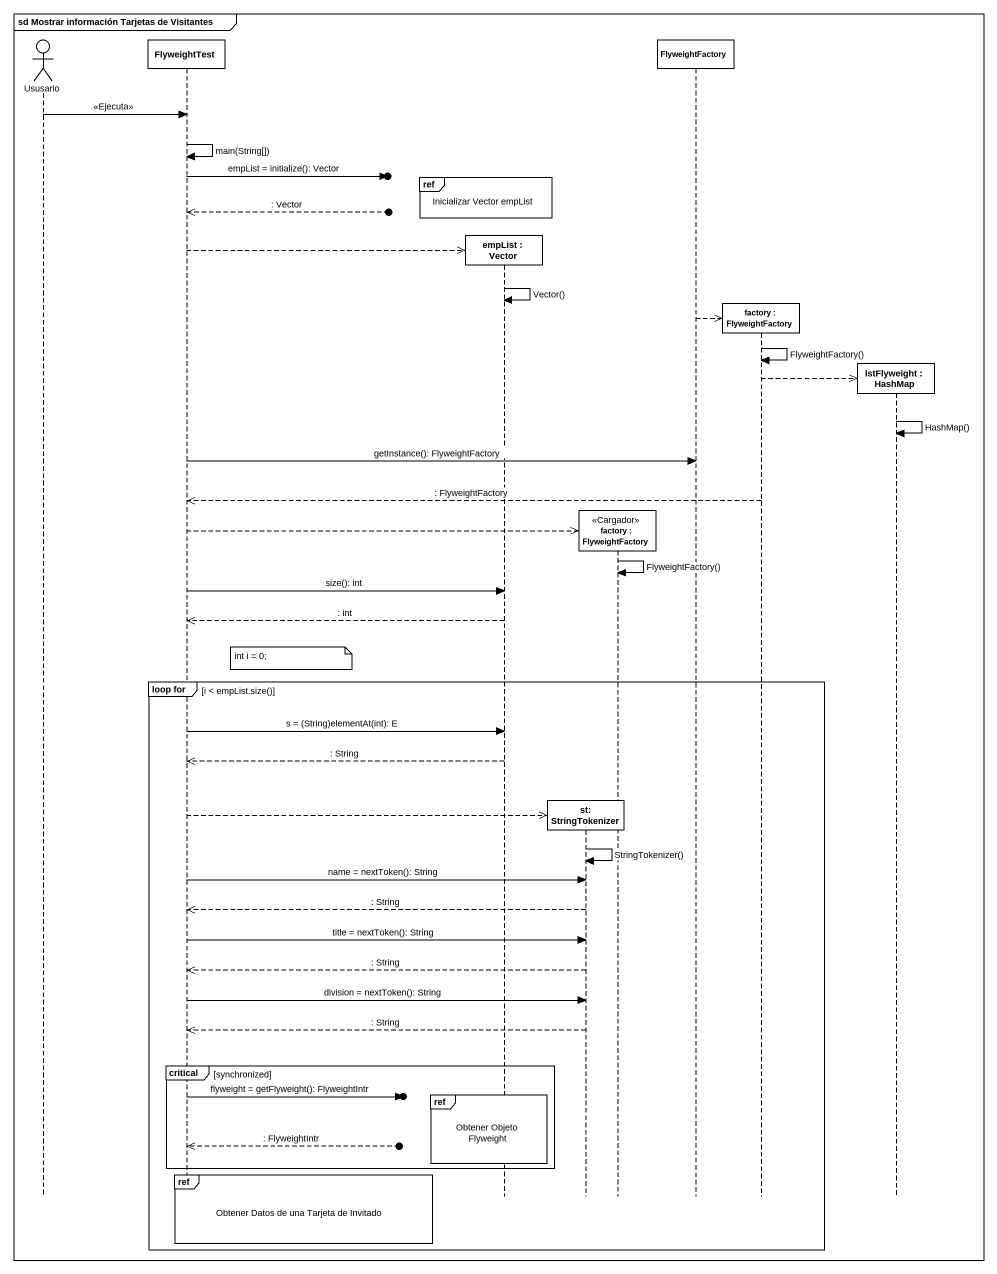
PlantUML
@startuml
mainframe sd Mostrar información Tarjetas de Visitantes
hide footbox
actor Ususario
participant FlyweightTest
participant "empList : Vector" as empList
participant "st: StringTokenizer" as st_StringTokenizer
participant "factory : FlyweightFactory" as factory <<Cargador>>
participant FlyweightFactory
participant "factory : FlyweightFactory" as factory_2
participant "lstFlyweight : HashMap" as lstFlyweight

Ususario -> FlyweightTest : <<Ejecuta>>
FlyweightTest -> FlyweightTest : main(String[])
FlyweightTest ->o] : empList = initialize(): Vector
ref over empList : Inicializar Vector empList
FlyweightTest <<--o] : : Vector
FlyweightTest -->> empList **
empList -> empList : Vector()
FlyweightFactory -->> factory_2 **
factory_2 -> factory_2 : FlyweightFactory()
factory_2 -->> lstFlyweight **
lstFlyweight -> lstFlyweight : HashMap()
FlyweightTest -> FlyweightFactory : getInstance(): FlyweightFactory
factory_2 -->> FlyweightTest : : FlyweightFactory
FlyweightTest -->> factory **
factory -> factory : FlyweightFactory()
FlyweightTest -> empList : size(): int
empList -->> FlyweightTest : : int
note right of FlyweightTest : int i = 0;
group loop for [i < empList.size()]
  FlyweightTest -> empList : s = (String)elementAt(int): E
  empList -->> FlyweightTest : : String
  FlyweightTest -->> st_StringTokenizer **
  st_StringTokenizer -> st_StringTokenizer : StringTokenizer()
  FlyweightTest -> st_StringTokenizer : name = nextToken(): String
  st_StringTokenizer -->> FlyweightTest : : String
  FlyweightTest -> st_StringTokenizer : title = nextToken(): String
  st_StringTokenizer -->> FlyweightTest : : String
  FlyweightTest -> st_StringTokenizer : division = nextToken(): String
  st_StringTokenizer -->> FlyweightTest : : String
  critical synchronized
    ref over empList : Obtener Objeto Flyweight
    FlyweightTest ->o] : flyweight = getFlyweight(): FlyweightIntr
    FlyweightTest <<--o] : : FlyweightIntr
  end
  ref over FlyweightTest : Obtener Datos de una Tarjeta de Invitado
end
@enduml
